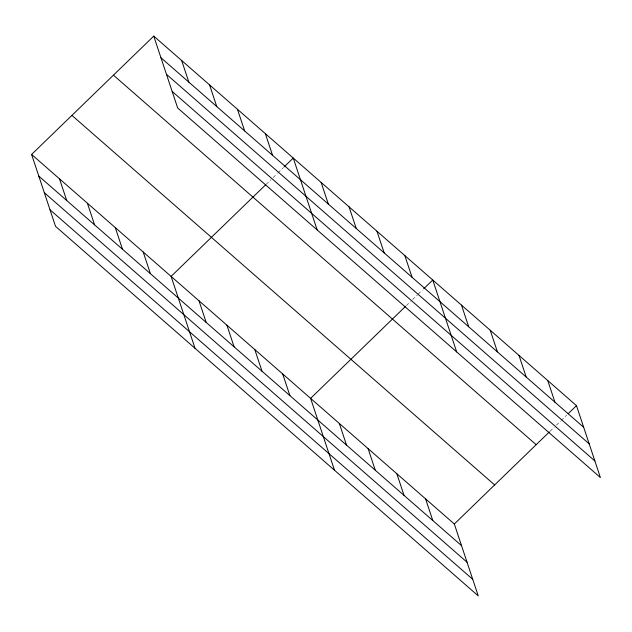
<?xml version="1.0" encoding="UTF-8"?>
<svg xmlns="http://www.w3.org/2000/svg" width="632" height="632" viewBox="0 0 632 632"><rect width="100%" height="100%" fill="white"/><g stroke="black" fill="none" stroke-linecap="round" stroke-linejoin="round"><path stroke-width="0.47" stroke-dasharray="3.16 2.37" d="M266.151 184.315L271.017 179.599M273.095 177.584L277.266 173.539M277.962 172.868L283.523 167.48M406.344 305.596L410.516 301.551M412.601 299.536L417.468 294.82M418.163 294.149L422.326 290.104M550.069 431.237L554.24 427.2M556.326 425.178L560.497 421.141M561.192 420.47L566.754 415.082"/><path stroke-width="0.95" d="M31.6 154.445L454.329 523.999L478.25 595.897L55.521 226.351L31.6 154.445L153.75 36.103L576.479 405.649L600.4 477.555L177.671 108.001L153.75 36.103M265.456 184.986L171.098 276.397L195.019 348.295M284.218 166.809L293.256 158.055L317.169 229.953M405.649 306.267L310.604 398.35L334.518 470.248M423.717 288.761L432.754 280.008L456.675 351.906M454.329 523.999L549.374 431.917M568.144 413.731L576.479 405.649M160.955 57.757L583.684 427.311M166.477 74.339L589.198 443.885M172.157 91.419L594.886 460.973M113.444 75.161L536.173 444.707M71.914 115.395L494.643 484.942M38.805 176.107L461.534 545.653M44.319 192.681L467.048 562.235M49.999 209.769L472.728 579.315M547.739 380.527L554.943 402.181M518.991 355.397L526.195 377.051M490.242 330.267L497.447 351.921M461.502 305.137L468.707 326.791M404.851 255.612L412.056 277.274M376.956 231.225L384.161 252.879M349.054 206.838L356.258 228.492M321.151 182.443L328.356 204.104M425.581 498.869L432.786 520.523M396.841 473.739L404.038 495.393M265.353 133.668L272.558 155.322M368.093 448.609L375.297 470.263M237.45 109.273L244.655 130.927M339.345 423.479L346.549 445.133M209.555 84.886L216.76 106.539M181.653 60.49L188.857 82.152M282.702 373.962L289.906 395.616M254.799 349.567L262.003 371.221M226.904 325.18L234.101 346.834M199.001 300.793L206.206 322.446M143.203 252.01L150.4 273.664M115.3 227.615L122.505 249.277M87.398 203.228L94.603 224.881M59.503 178.84L66.708 200.494"/></g></svg>
